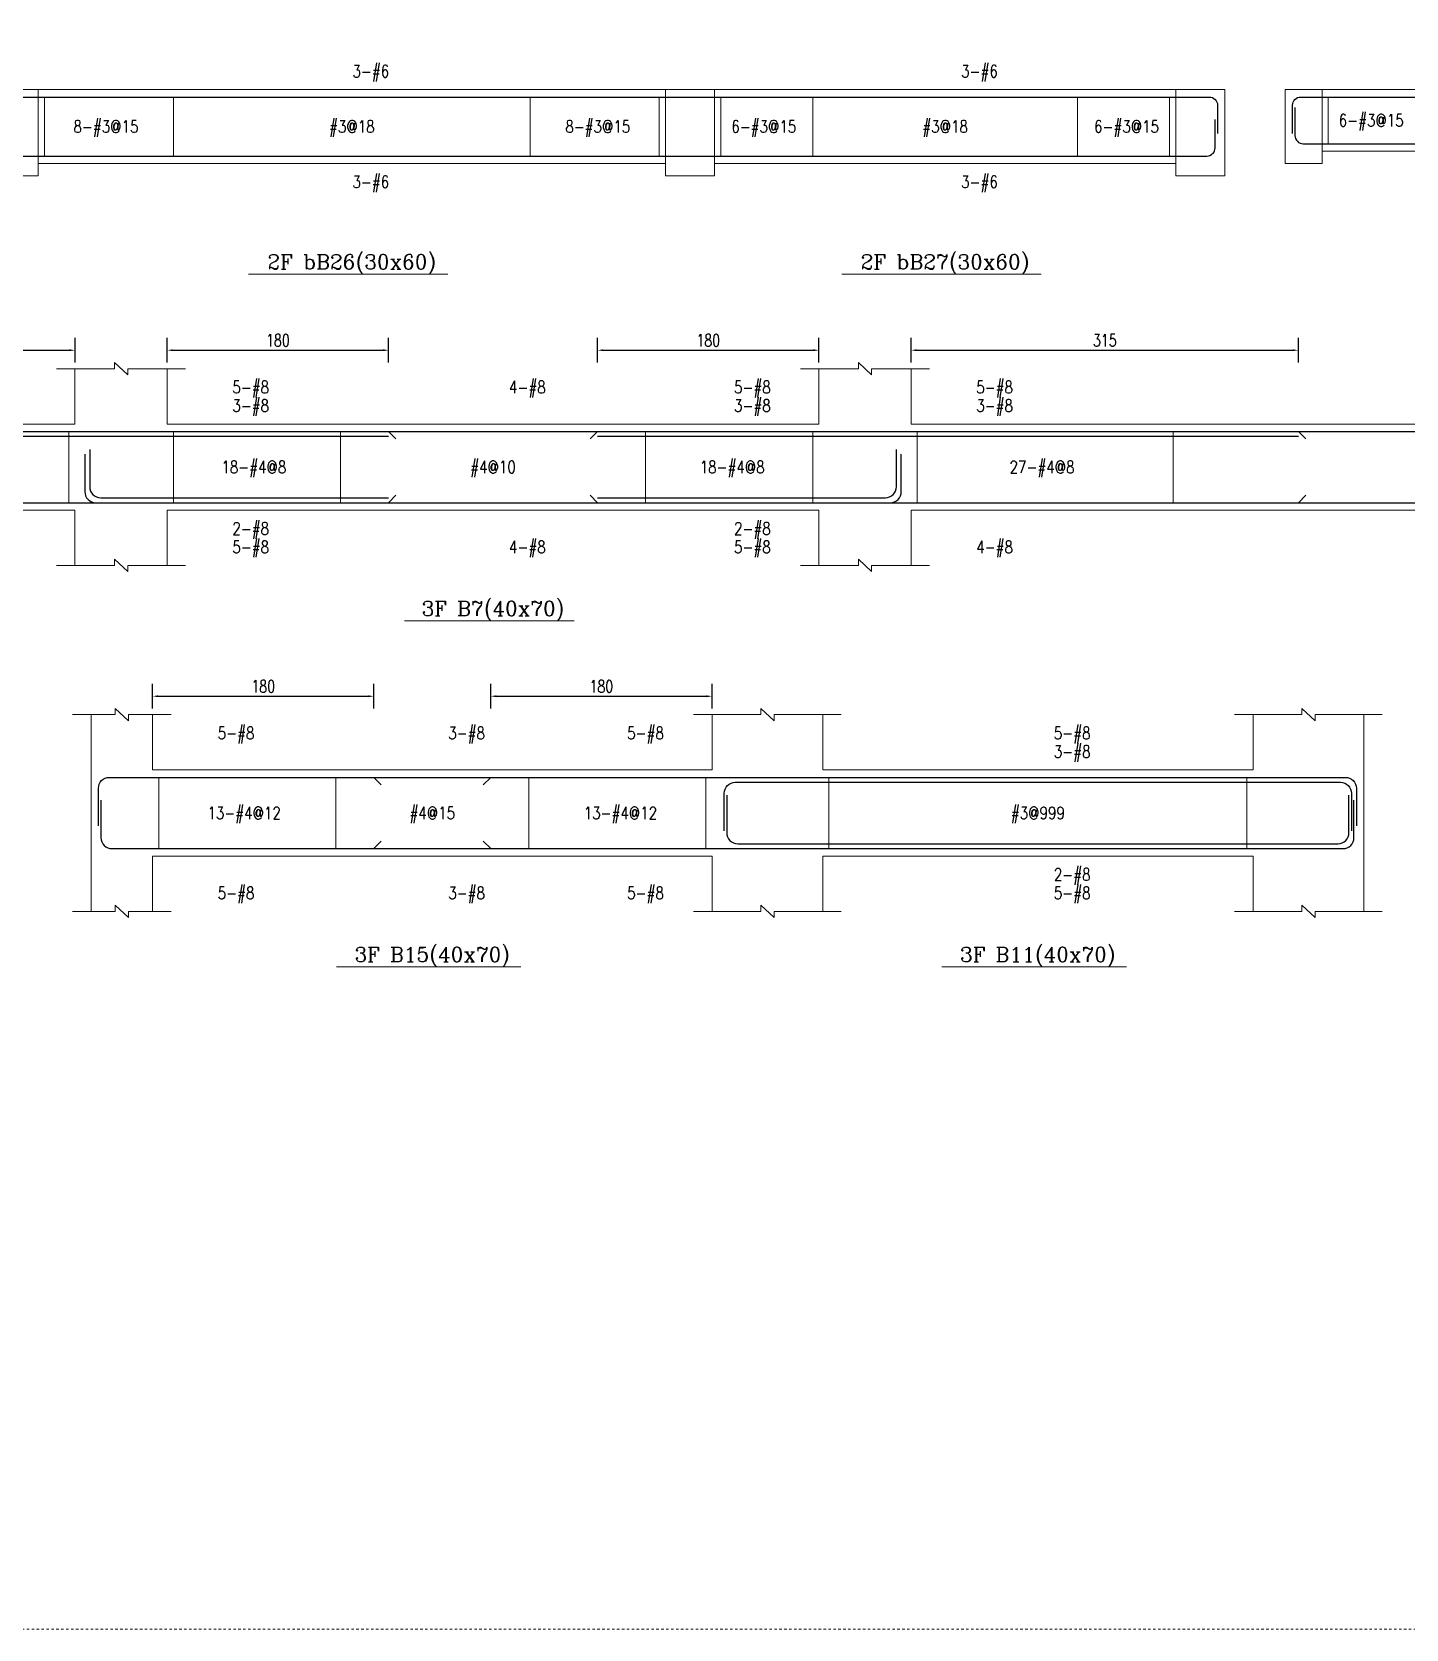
# Model space of a CAD drawing. Header units: millimetres. Extents: x 50 to 17750, y -6050 to -1000.
# Drawn here: x 4740 to 5858, y -3500 to -2201 of the extents above; entities that cross this region are included whole.
import ezdxf
from ezdxf.enums import TextEntityAlignment as Align

# ---------------------------------------------------------------- set-up
doc = ezdxf.new("R2010")
doc.units = ezdxf.units.MM
doc.linetypes.add('DOT', pattern=[4, 2, -2])
for name, color, linetype in [('主筋文字', 3, 'Continuous'), ('主筋文字引線', 3, 'Continuous'), ('主筋線', 1, 'Continuous'), ('剪力筋文字', 3, 'Continuous'), ('剪力筋文字引線', 3, 'Continuous'), ('剪力筋線', 3, 'Continuous'), ('圖框', 132, 'DOT'), ('尺寸標註-字串', 4, 'Continuous'), ('梁柱截斷記號', 3, 'Continuous'), ('梁跨名稱', 3, 'Continuous'), ('梁跨名稱底線', 3, 'Continuous'), ('邊界線', 3, 'Continuous'), ('邊界線-梁支撐外線', 3, 'Continuous')]:
    doc.layers.add(name, color=color, linetype=linetype)
doc.styles.add('note', font='romans', dxfattribs={"width": 0.75, "height": 10})
doc.styles.add('romanc', font='romanc.shx', dxfattribs={"height": 0.2, "bigfont": 'chineset.shx'})
doc.styles.add('romans', font='romans.shx', dxfattribs={"height": 0.2, "bigfont": 'chineset.shx'})
doc.dimstyles.new('BeamRebarDim', dxfattribs={"dimtxt": 12, "dimasz": 4.5, "dimexe": 10, "dimexo": 1, "dimgap": 3, "dimtad": 1, "dimdec": 0, "dimdsep": 46, "dimtxsty": 'note', "dimcen": 2.5, "dimclrd": 256, "dimclre": 256, "dimclrt": 256, "dimadec": 0, "dimazin": 0, "dimtfac": 1, "dimtmove": 0, "dimatfit": 3, "dimfxl": 1, "dimtolj": 1, "dimarcsym": 0})

# ---------------------------------------------------------------- blocks, each defined once
blk = doc.blocks.new('*D51')
at = {"layer": 'Defpoints', "color": 0}
for p in [(4775.234375, -2459.765625), (4460.234375, -2470.765625), (4775.234375, -2470.765625)]:
    blk.add_point(p, dxfattribs=at)
at = {"layer": '尺寸標註-字串', "lineweight": -2}
for p, q in [((4460.234375, -2469.765625), (4460.234375, -2449.765625)), ((4775.234375, -2469.765625), (4775.234375, -2449.765625)), ((4464.734375, -2459.765625), (4770.734375, -2459.765625))]:
    blk.add_line(p, q, dxfattribs=at)
at = {"layer": '尺寸標註-字串'}
for points in [[(4464.734375, -2459.015625), (4464.734375, -2460.515625), (4460.234375, -2459.765625)], [(4770.734375, -2460.515625), (4770.734375, -2459.015625), (4775.234375, -2459.765625)]]:
    blk.add_solid(points, dxfattribs=at)
at = {"layer": '尺寸標註-字串', "insert": (4617.734375, -2451.720625), "char_height": 10, "attachment_point": 5, "style": 'note'}
blk.add_mtext('\\A1;315', dxfattribs=at)
blk = doc.blocks.new('*D52')
at = {"layer": 'Defpoints', "color": 0}
for p in [(5030.234375, -2459.765625), (4850.234375, -2470.765625), (5030.234375, -2470.765625)]:
    blk.add_point(p, dxfattribs=at)
at = {"layer": '尺寸標註-字串', "lineweight": -2}
for p, q in [((4850.234375, -2469.765625), (4850.234375, -2449.765625)), ((5030.234375, -2469.765625), (5030.234375, -2449.765625)), ((4854.734375, -2459.765625), (5025.734375, -2459.765625))]:
    blk.add_line(p, q, dxfattribs=at)
at = {"layer": '尺寸標註-字串'}
for points in [[(4854.734375, -2459.015625), (4854.734375, -2460.515625), (4850.234375, -2459.765625)], [(5025.734375, -2460.515625), (5025.734375, -2459.015625), (5030.234375, -2459.765625)]]:
    blk.add_solid(points, dxfattribs=at)
at = {"layer": '尺寸標註-字串', "insert": (4940.234375, -2451.720625), "char_height": 10, "attachment_point": 5, "style": 'note'}
blk.add_mtext('\\A1;180', dxfattribs=at)
blk = doc.blocks.new('*D53')
at = {"layer": 'Defpoints', "color": 0}
for p in [(5380.234375, -2459.765625), (5200.234375, -2470.765625), (5380.234375, -2470.765625)]:
    blk.add_point(p, dxfattribs=at)
at = {"layer": '尺寸標註-字串', "lineweight": -2}
for p, q in [((5200.234375, -2469.765625), (5200.234375, -2449.765625)), ((5380.234375, -2469.765625), (5380.234375, -2449.765625)), ((5204.734375, -2459.765625), (5375.734375, -2459.765625))]:
    blk.add_line(p, q, dxfattribs=at)
at = {"layer": '尺寸標註-字串'}
for points in [[(5204.734375, -2459.015625), (5204.734375, -2460.515625), (5200.234375, -2459.765625)], [(5375.734375, -2460.515625), (5375.734375, -2459.015625), (5380.234375, -2459.765625)]]:
    blk.add_solid(points, dxfattribs=at)
at = {"layer": '尺寸標註-字串', "insert": (5290.234375, -2451.720625), "char_height": 10, "attachment_point": 5, "style": 'note'}
blk.add_mtext('\\A1;180', dxfattribs=at)
blk = doc.blocks.new('*D54')
at = {"layer": 'Defpoints', "color": 0}
for p in [(5770.234375, -2459.765625), (5455.234375, -2470.765625), (5770.234375, -2470.765625)]:
    blk.add_point(p, dxfattribs=at)
at = {"layer": '尺寸標註-字串', "lineweight": -2}
for p, q in [((5455.234375, -2469.765625), (5455.234375, -2449.765625)), ((5770.234375, -2469.765625), (5770.234375, -2449.765625)), ((5459.734375, -2459.765625), (5765.734375, -2459.765625))]:
    blk.add_line(p, q, dxfattribs=at)
at = {"layer": '尺寸標註-字串'}
for points in [[(5459.734375, -2459.015625), (5459.734375, -2460.515625), (5455.234375, -2459.765625)], [(5765.734375, -2460.515625), (5765.734375, -2459.015625), (5770.234375, -2459.765625)]]:
    blk.add_solid(points, dxfattribs=at)
at = {"layer": '尺寸標註-字串', "insert": (5612.734375, -2451.720625), "char_height": 10, "attachment_point": 5, "style": 'note'}
blk.add_mtext('\\A1;315', dxfattribs=at)
blk = doc.blocks.new('*D59')
at = {"layer": 'Defpoints', "color": 0}
for p in [(4838.3, -2752.2), (5018.3, -2741.2), (5018.3, -2752.2)]:
    blk.add_point(p, dxfattribs=at)
at = {"layer": '尺寸標註-字串', "lineweight": -2}
for p, q in [((4838.3, -2751.2), (4838.3, -2731.2)), ((5018.3, -2751.2), (5018.3, -2731.2)), ((4842.8, -2741.2), (5013.8, -2741.2))]:
    blk.add_line(p, q, dxfattribs=at)
at = {"layer": '尺寸標註-字串'}
for points in [[(4842.8, -2740.5), (4842.8, -2742), (4838.3, -2741.2)], [(5013.8, -2742), (5013.8, -2740.5), (5018.3, -2741.2)]]:
    blk.add_solid(points, dxfattribs=at)
at = {"layer": '尺寸標註-字串', "insert": (4928.3, -2733.2), "char_height": 10, "attachment_point": 5, "style": 'note'}
blk.add_mtext('\\A1;180', dxfattribs=at)
blk = doc.blocks.new('*D60')
at = {"layer": 'Defpoints', "color": 0}
for p in [(5113.3, -2752.2), (5293.3, -2741.2), (5293.3, -2752.2)]:
    blk.add_point(p, dxfattribs=at)
at = {"layer": '尺寸標註-字串', "lineweight": -2}
for p, q in [((5113.3, -2751.2), (5113.3, -2731.2)), ((5293.3, -2751.2), (5293.3, -2731.2)), ((5117.8, -2741.2), (5288.8, -2741.2))]:
    blk.add_line(p, q, dxfattribs=at)
at = {"layer": '尺寸標註-字串'}
for points in [[(5117.8, -2740.5), (5117.8, -2742), (5113.3, -2741.2)], [(5288.8, -2742), (5288.8, -2740.5), (5293.3, -2741.2)]]:
    blk.add_solid(points, dxfattribs=at)
at = {"layer": '尺寸標註-字串', "insert": (5203.3, -2733.2), "char_height": 10, "attachment_point": 5, "style": 'note'}
blk.add_mtext('\\A1;180', dxfattribs=at)

msp = doc.modelspace()

# ---------------------------------------------------------------- linework, layer by layer
at = {"layer": '主筋文字引線', "lineweight": 5}
for points in [[(4987.9, -2253.8, 0, 1.5, 0), (4987.9, -2249.3, 0, 0, 0), (4987.9, -2232.8, 0, 0, 0), (4997.9, -2232.8, 0, 0, 0)], [(5482.9, -2253.8, 0, 1.5, 0), (5482.9, -2249.3, 0, 0, 0), (5482.9, -2232.8, 0, 0, 0), (5492.9, -2232.8, 0, 0, 0)], [(4987.9, -2301.8, 0, 1.5, 0), (4987.9, -2306.3, 0, 0, 0), (4987.9, -2322.8, 0, 0, 0), (4997.9, -2322.8, 0, 0, 0)], [(5482.9, -2301.8, 0, 1.5, 0), (5482.9, -2306.3, 0, 0, 0), (5482.9, -2322.8, 0, 0, 0), (5492.9, -2322.8, 0, 0, 0)], [(4890.2, -2525.8, 0, 1.5, 0), (4890.2, -2521.3, 0, 0, 0), (4890.2, -2489.8, 0, 0, 0), (4900.2, -2489.8, 0, 0, 0)], [(5115.2, -2525.8, 0, 1.5, 0), (5115.2, -2521.3, 0, 0, 0), (5115.2, -2489.8, 0, 0, 0), (5125.2, -2489.8, 0, 0, 0)], [(5295.2, -2525.8, 0, 1.5, 0), (5295.2, -2521.3, 0, 0, 0), (5295.2, -2489.8, 0, 0, 0), (5308.2, -2489.8, 0, 0, 0)], [(5495.2, -2525.8, 0, 1.5, 0), (5495.2, -2521.3, 0, 0, 0), (5495.2, -2489.8, 0, 0, 0), (5505.2, -2489.8, 0, 0, 0)], [(4890.2, -2529.8, 0, 1.5, 0), (4890.2, -2525.3, 0, 0, 0), (4890.2, -2504.8, 0, 0, 0), (4900.2, -2504.8, 0, 0, 0)], [(5295.2, -2529.8, 0, 1.5, 0), (5295.2, -2525.3, 0, 0, 0), (5295.2, -2504.8, 0, 0, 0), (5308.2, -2504.8, 0, 0, 0)], [(5495.2, -2529.8, 0, 1.5, 0), (5495.2, -2525.3, 0, 0, 0), (5495.2, -2504.8, 0, 0, 0), (5505.2, -2504.8, 0, 0, 0)], [(4890.2, -2579.8, 0, 1.5, 0), (4890.2, -2584.3, 0, 0, 0), (4890.2, -2604.8, 0, 0, 0), (4900.2, -2604.8, 0, 0, 0)], [(4890.2, -2583.8, 0, 1.5, 0), (4890.2, -2588.3, 0, 0, 0), (4890.2, -2619.8, 0, 0, 0), (4900.2, -2619.8, 0, 0, 0)], [(5115.2, -2583.8, 0, 1.5, 0), (5115.2, -2588.3, 0, 0, 0), (5115.2, -2619.8, 0, 0, 0), (5125.2, -2619.8, 0, 0, 0)], [(5295.2, -2579.8, 0, 1.5, 0), (5295.2, -2584.3, 0, 0, 0), (5295.2, -2604.8, 0, 0, 0), (5308.2, -2604.8, 0, 0, 0)], [(5295.2, -2583.8, 0, 1.5, 0), (5295.2, -2588.3, 0, 0, 0), (5295.2, -2619.8, 0, 0, 0), (5308.2, -2619.8, 0, 0, 0)], [(5495.2, -2583.8, 0, 1.5, 0), (5495.2, -2588.3, 0, 0, 0), (5495.2, -2619.8, 0, 0, 0), (5505.2, -2619.8, 0, 0, 0)], [(4878.3, -2807.2, 0, 1.5, 0), (4878.3, -2802.7, 0, 0, 0), (4878.3, -2771.2, 0, 0, 0), (4888.3, -2771.2, 0, 0, 0)], [(5065.8, -2807.2, 0, 1.5, 0), (5065.8, -2802.7, 0, 0, 0), (5065.8, -2771.2, 0, 0, 0), (5075.8, -2771.2, 0, 0, 0)], [(5208.3, -2807.2, 0, 1.5, 0), (5208.3, -2802.7, 0, 0, 0), (5208.3, -2771.2, 0, 0, 0), (5221.3, -2771.2, 0, 0, 0)], [(5558.3, -2807.2, 0, 1.5, 0), (5558.3, -2802.7, 0, 0, 0), (5558.3, -2771.2, 0, 0, 0), (5568.3, -2771.2, 0, 0, 0)], [(5558.3, -2811.2, 0, 1.5, 0), (5558.3, -2806.7, 0, 0, 0), (5558.3, -2786.2, 0, 0, 0), (5568.3, -2786.2, 0, 0, 0)], [(4878.3, -2865.2, 0, 1.5, 0), (4878.3, -2869.7, 0, 0, 0), (4878.3, -2901.2, 0, 0, 0), (4888.3, -2901.2, 0, 0, 0)], [(5065.8, -2865.2, 0, 1.5, 0), (5065.8, -2869.7, 0, 0, 0), (5065.8, -2901.2, 0, 0, 0), (5075.8, -2901.2, 0, 0, 0)], [(5208.3, -2865.2, 0, 1.5, 0), (5208.3, -2869.7, 0, 0, 0), (5208.3, -2901.2, 0, 0, 0), (5221.3, -2901.2, 0, 0, 0)], [(5558.3, -2861.2, 0, 1.5, 0), (5558.3, -2865.7, 0, 0, 0), (5558.3, -2886.2, 0, 0, 0), (5568.3, -2886.2, 0, 0, 0)], [(5558.3, -2865.2, 0, 1.5, 0), (5558.3, -2869.7, 0, 0, 0), (5558.3, -2901.2, 0, 0, 0), (5568.3, -2901.2, 0, 0, 0)]]:
    msp.add_lwpolyline(points, format="xyseb", dxfattribs=at)
at = {"layer": '主筋線', "lineweight": 30}
for points in [[(4711.4, -2283.4), (4711.4, -2260.5, -0.414214), (4718.1, -2253.8), (4745.4, -2253.8)], [(5670.4, -2253.8), (5697.7, -2253.8, -0.414214), (5704.4, -2260.5), (5704.4, -2283.4)], [(5765.4, -2283.4), (5765.4, -2260.5, -0.414214), (5772.1, -2253.8), (5789.4, -2253.8)], [(4713.4, -2272.2), (4713.4, -2295.1, 0.414214), (4720.1, -2301.8), (4745.4, -2301.8)], [(5670.4, -2301.8), (5695.7, -2301.8, 0.414214), (5702.4, -2295.1), (5702.4, -2272.2)], [(5767.4, -2262.2), (5767.4, -2285.1, 0.414214), (5774.1, -2291.8), (5789.4, -2291.8)], [(4783.2, -2544.4), (4783.2, -2574.9, 0.414214), (4792.1, -2583.8), (4850.2, -2583.8)], [(4787.2, -2540.4), (4787.2, -2570.9, 0.414214), (4796.1, -2579.8), (4850.2, -2579.8)], [(5380.2, -2579.8), (5434.3, -2579.8, 0.414214), (5443.2, -2570.9), (5443.2, -2540.4)], [(5380.2, -2583.8), (5438.3, -2583.8, 0.414214), (5447.2, -2574.9), (5447.2, -2544.4)], [(4794.3, -2846.6), (4794.3, -2816.1, -0.414214), (4803.2, -2807.2), (4838.3, -2807.2)], [(5303.3, -2850.6), (5303.3, -2820.1, -0.414214), (5312.2, -2811.2), (5383.3, -2811.2)], [(5733.3, -2807.2), (5808.4, -2807.2, -0.414214), (5817.3, -2816.1), (5817.3, -2846.6)], [(5733.3, -2811.2), (5804.4, -2811.2, -0.414214), (5813.3, -2820.1), (5813.3, -2850.6)], [(4796.3, -2825.8), (4796.3, -2856.3, 0.414214), (4805.2, -2865.2), (4838.3, -2865.2)], [(5305.3, -2821.8), (5305.3, -2852.3, 0.414214), (5314.2, -2861.2), (5383.3, -2861.2)], [(5733.3, -2861.2), (5802.4, -2861.2, 0.414214), (5811.3, -2852.3), (5811.3, -2821.8)], [(5733.3, -2865.2), (5806.4, -2865.2, 0.414214), (5815.3, -2856.3), (5815.3, -2825.8)]]:
    msp.add_lwpolyline(points, format="xyb", dxfattribs=at)
for points in [[(4745.4, -2253.8), (5255.4, -2253.8)], [(5255.4, -2253.8), (5295.4, -2253.8)], [(5255.4, -2253.8), (5295.4, -2253.8)], [(5295.4, -2253.8), (5670.4, -2253.8)], [(5789.4, -2253.8), (6034.4, -2253.8)], [(5789.4, -2291.8), (6149.4, -2291.8)], [(4745.4, -2301.8), (5255.4, -2301.8)], [(5255.4, -2301.8), (5295.4, -2301.8)], [(5255.4, -2301.8), (5295.4, -2301.8)], [(5295.4, -2301.8), (5670.4, -2301.8)], [(4460.2, -2525.8), (4775.2, -2525.8)], [(4460.2, -2529.8), (4775.2, -2529.8)], [(4775.2, -2525.8), (4850.2, -2525.8)], [(4775.2, -2525.8), (4850.2, -2525.8)], [(4775.2, -2529.8), (4850.2, -2529.8)], [(4775.2, -2529.8), (4850.2, -2529.8)], [(4850.2, -2525.8), (5030.2, -2525.8)], [(4850.2, -2529.8), (5030.2, -2529.8)], [(5030.2, -2525.8), (5200.2, -2525.8)], [(5030.2, -2525.8), (5036.2, -2531.8)], [(5200.2, -2525.8), (5194.2, -2531.8)], [(5200.2, -2525.8), (5380.2, -2525.8)], [(5200.2, -2529.8), (5380.2, -2529.8)], [(5380.2, -2525.8), (5455.2, -2525.8)], [(5380.2, -2525.8), (5455.2, -2525.8)], [(5380.2, -2529.8), (5455.2, -2529.8)], [(5380.2, -2529.8), (5455.2, -2529.8)], [(5455.2, -2525.8), (5770.2, -2525.8)], [(5455.2, -2529.8), (5770.2, -2529.8)], [(5770.2, -2525.8), (6175.2, -2525.8)], [(5770.2, -2525.8), (5776.2, -2531.8)], [(4460.2, -2583.8), (4775.2, -2583.8)], [(4775.2, -2583.8), (4850.2, -2583.8)], [(4775.2, -2583.8), (4850.2, -2583.8)], [(4850.2, -2579.8), (5030.2, -2579.8)], [(4850.2, -2583.8), (5030.2, -2583.8)], [(5030.2, -2583.8), (5036.2, -2577.8)], [(5030.2, -2583.8), (5200.2, -2583.8)], [(5200.2, -2583.8), (5194.2, -2577.8)], [(5200.2, -2579.8), (5380.2, -2579.8)], [(5200.2, -2583.8), (5380.2, -2583.8)], [(5380.2, -2583.8), (5455.2, -2583.8)], [(5380.2, -2583.8), (5455.2, -2583.8)], [(5455.2, -2583.8), (5770.2, -2583.8)], [(5770.2, -2583.8), (5776.2, -2577.8)], [(5770.2, -2583.8), (6175.2, -2583.8)], [(4838.3, -2807.2), (5018.3, -2807.2)], [(5018.3, -2807.2), (5113.3, -2807.2)], [(5018.3, -2807.2), (5024.3, -2813.2)], [(5113.3, -2807.2), (5107.3, -2813.2)], [(5113.3, -2807.2), (5293.3, -2807.2)], [(5293.3, -2807.2), (5383.3, -2807.2)], [(5293.3, -2807.2), (5383.3, -2807.2)], [(5383.3, -2807.2), (5733.3, -2807.2)], [(5383.3, -2811.2), (5733.3, -2811.2)], [(4838.3, -2865.2), (5018.3, -2865.2)], [(5018.3, -2865.2), (5024.3, -2859.2)], [(5018.3, -2865.2), (5113.3, -2865.2)], [(5113.3, -2865.2), (5107.3, -2859.2)], [(5113.3, -2865.2), (5293.3, -2865.2)], [(5293.3, -2865.2), (5383.3, -2865.2)], [(5293.3, -2865.2), (5383.3, -2865.2)], [(5383.3, -2861.2), (5733.3, -2861.2)], [(5383.3, -2865.2), (5733.3, -2865.2)]]:
    msp.add_lwpolyline(points, dxfattribs=at)
at = {"layer": '剪力筋文字引線', "lineweight": 5}
for points in [[(5794.4, -2272.8, 0, 1.5, 0), (5798.9, -2272.8, 0, 0, 0), (5797.4, -2272.8, 0, 0, 0)], [(4750.4, -2277.8, 0, 1.5, 0), (4754.9, -2277.8, 0, 0, 0), (4768.4, -2277.8, 0, 0, 0)], [(4855.4, -2277.8, 0, 1.5, 0), (4850.9, -2277.8, 0, 0, 0), (4832.4, -2277.8, 0, 0, 0)], [(4855.4, -2277.8, 0, 1.5, 0), (4859.9, -2277.8, 0, 0, 0), (4976.4, -2277.8, 0, 0, 0)], [(5145.4, -2277.8, 0, 1.5, 0), (5140.9, -2277.8, 0, 0, 0), (5024.4, -2277.8, 0, 0, 0)], [(5145.4, -2277.8, 0, 1.5, 0), (5149.9, -2277.8, 0, 0, 0), (5168.4, -2277.8, 0, 0, 0)], [(5250.4, -2277.8, 0, 1.5, 0), (5245.9, -2277.8, 0, 0, 0), (5232.4, -2277.8, 0, 0, 0)], [(5300.4, -2277.8, 0, 1.5, 0), (5304.9, -2277.8, 0, 0, 0), (5303.4, -2277.8, 0, 0, 0)], [(5375.4, -2277.8, 0, 1.5, 0), (5370.9, -2277.8, 0, 0, 0), (5367.4, -2277.8, 0, 0, 0)], [(5375.4, -2277.8, 0, 1.5, 0), (5379.9, -2277.8, 0, 0, 0), (5458.9, -2277.8, 0, 0, 0)], [(5590.4, -2277.8, 0, 1.5, 0), (5585.9, -2277.8, 0, 0, 0), (5506.9, -2277.8, 0, 0, 0)], [(5590.4, -2277.8, 0, 1.5, 0), (5594.9, -2277.8, 0, 0, 0), (5598.4, -2277.8, 0, 0, 0)], [(5665.4, -2277.8, 0, 1.5, 0), (5660.9, -2277.8, 0, 0, 0), (5662.4, -2277.8, 0, 0, 0)], [(4770.2, -2554.8, 0, 1.5, 0), (4765.7, -2554.8, 0, 0, 0), (4700.7, -2554.8, 0, 0, 0)], [(4855.2, -2554.8, 0, 1.5, 0), (4859.7, -2554.8, 0, 0, 0), (4888.7, -2554.8, 0, 0, 0)], [(4991.2, -2554.8, 0, 1.5, 0), (4986.7, -2554.8, 0, 0, 0), (4952.7, -2554.8, 0, 0, 0)], [(4991.2, -2554.8, 0, 1.5, 0), (4995.7, -2554.8, 0, 0, 0), (5091.2, -2554.8, 0, 0, 0)], [(5239.2, -2554.8, 0, 1.5, 0), (5234.7, -2554.8, 0, 0, 0), (5139.2, -2554.8, 0, 0, 0)], [(5239.2, -2554.8, 0, 1.5, 0), (5243.7, -2554.8, 0, 0, 0), (5277.7, -2554.8, 0, 0, 0)], [(5375.2, -2554.8, 0, 1.5, 0), (5370.7, -2554.8, 0, 0, 0), (5341.7, -2554.8, 0, 0, 0)], [(5460.2, -2554.8, 0, 1.5, 0), (5464.7, -2554.8, 0, 0, 0), (5529.7, -2554.8, 0, 0, 0)], [(5668.2, -2554.8, 0, 1.5, 0), (5663.7, -2554.8, 0, 0, 0), (5593.7, -2554.8, 0, 0, 0)], [(5668.2, -2554.8, 0, 1.5, 0), (5672.7, -2554.8, 0, 0, 0), (5948.7, -2554.8, 0, 0, 0)], [(4843.3, -2836.2, 0, 1.5, 0), (4847.8, -2836.2, 0, 0, 0), (4876.8, -2836.2, 0, 0, 0)], [(4987.3, -2836.2, 0, 1.5, 0), (4982.8, -2836.2, 0, 0, 0), (4948.8, -2836.2, 0, 0, 0)], [(4987.3, -2836.2, 0, 1.5, 0), (4991.8, -2836.2, 0, 0, 0), (5041.8, -2836.2, 0, 0, 0)], [(5144.3, -2836.2, 0, 1.5, 0), (5139.8, -2836.2, 0, 0, 0), (5089.8, -2836.2, 0, 0, 0)], [(5144.3, -2836.2, 0, 1.5, 0), (5148.8, -2836.2, 0, 0, 0), (5182.8, -2836.2, 0, 0, 0)], [(5288.3, -2836.2, 0, 1.5, 0), (5283.8, -2836.2, 0, 0, 0), (5254.8, -2836.2, 0, 0, 0)], [(5388.3, -2836.2, 0, 1.5, 0), (5392.8, -2836.2, 0, 0, 0), (5530.3, -2836.2, 0, 0, 0)], [(5728.3, -2836.2, 0, 1.5, 0), (5723.8, -2836.2, 0, 0, 0), (5586.3, -2836.2, 0, 0, 0)]]:
    msp.add_lwpolyline(points, format="xyseb", dxfattribs=at)
at = {"layer": '剪力筋線', "lineweight": 5}
for points in [[(4750.4, -2253.6), (4750.4, -2302)], [(4855.4, -2253.6), (4855.4, -2302)], [(5145.4, -2253.6), (5145.4, -2302)], [(5250.4, -2253.6), (5250.4, -2302)], [(5300.4, -2253.6), (5300.4, -2302)], [(5375.4, -2253.6), (5375.4, -2302)], [(5590.4, -2253.6), (5590.4, -2302)], [(5665.4, -2253.6), (5665.4, -2302)], [(5794.4, -2253.6), (5794.4, -2292)], [(4770.2, -2525.6), (4770.2, -2583.9)], [(4855.2, -2525.6), (4855.2, -2583.9)], [(4991.2, -2525.6), (4991.2, -2583.9)], [(5239.2, -2525.6), (5239.2, -2583.9)], [(5375.2, -2525.6), (5375.2, -2583.9)], [(5460.2, -2525.6), (5460.2, -2583.9)], [(5668.2, -2525.6), (5668.2, -2583.9)], [(4843.3, -2807), (4843.3, -2865.4)], [(4987.3, -2807), (4987.3, -2865.4)], [(5144.3, -2807), (5144.3, -2865.4)], [(5288.3, -2807), (5288.3, -2865.4)], [(5388.3, -2807), (5388.3, -2865.4)], [(5728.3, -2807), (5728.3, -2865.4)]]:
    msp.add_lwpolyline(points, dxfattribs=at)
at = {"layer": '圖框', "lineweight": 5}
msp.add_lwpolyline([(3600, -3500), (7100, -3500), (7100, -1000), (3600, -1000), (3600, -3500)], dxfattribs=at)
at = {"layer": '梁柱截斷記號', "lineweight": 5}
for points in [[(4760.2, -2474.8), (4807.3, -2474.8), (4807.3, -2469.8), (4818.1, -2479.8), (4818.1, -2474.8), (4865.2, -2474.8)], [(5365.2, -2474.8), (5412.3, -2474.8), (5412.3, -2469.8), (5423.1, -2479.8), (5423.1, -2474.8), (5470.2, -2474.8)], [(4760.2, -2634.8), (4807.3, -2634.8), (4807.3, -2629.8), (4818.1, -2639.8), (4818.1, -2634.8), (4865.2, -2634.8)], [(5365.2, -2634.8), (5412.3, -2634.8), (5412.3, -2629.8), (5423.1, -2639.8), (5423.1, -2634.8), (5470.2, -2634.8)], [(4773.3, -2756.2), (4807.9, -2756.2), (4807.9, -2751.2), (4818.7, -2761.2), (4818.7, -2756.2), (4853.3, -2756.2)], [(5278.3, -2756.2), (5332.9, -2756.2), (5332.9, -2751.2), (5343.7, -2761.2), (5343.7, -2756.2), (5398.3, -2756.2)], [(5718.3, -2756.2), (5772.9, -2756.2), (5772.9, -2751.2), (5783.7, -2761.2), (5783.7, -2756.2), (5838.3, -2756.2)], [(4773.3, -2916.2), (4807.9, -2916.2), (4807.9, -2911.2), (4818.7, -2921.2), (4818.7, -2916.2), (4853.3, -2916.2)], [(5278.3, -2916.2), (5332.9, -2916.2), (5332.9, -2911.2), (5343.7, -2921.2), (5343.7, -2916.2), (5398.3, -2916.2)], [(5718.3, -2916.2), (5772.9, -2916.2), (5772.9, -2911.2), (5783.7, -2921.2), (5783.7, -2916.2), (5838.3, -2916.2)]]:
    msp.add_lwpolyline(points, dxfattribs=at)
at = {"layer": '梁跨名稱底線', "lineweight": 5}
for points in [[(4916.4, -2397.8), (5078.4, -2397.8)], [(5398.9, -2397.8), (5560.9, -2397.8)], [(5043.2, -2679.8), (5181.2, -2679.8)], [(4987.8, -2961.2), (5137.8, -2961.2)], [(5480.3, -2961.2), (5630.3, -2961.2)]]:
    msp.add_lwpolyline(points, dxfattribs=at)
at = {"layer": '邊界線', "lineweight": 5}
for points in [[(4745.4, -2247.8), (5255.4, -2247.8)], [(5295.4, -2247.8), (5670.4, -2247.8)], [(5789.4, -2247.8), (6149.4, -2247.8)], [(5789.4, -2297.8), (6149.4, -2297.8)], [(4745.4, -2307.8), (5255.4, -2307.8)], [(5295.4, -2307.8), (5670.4, -2307.8)], [(4775.2, -2519.8), (4775.2, -2474.8)], [(4850.2, -2519.8), (4850.2, -2474.8)], [(5380.2, -2519.8), (5380.2, -2474.8)], [(5455.2, -2519.8), (5455.2, -2474.8)], [(3740.2, -2519.8), (4775.2, -2519.8)], [(4850.2, -2519.8), (5380.2, -2519.8)], [(5455.2, -2519.8), (6490.2, -2519.8)], [(3740.2, -2589.8), (4775.2, -2589.8)], [(4775.2, -2634.8), (4775.2, -2589.8)], [(4850.2, -2634.8), (4850.2, -2589.8)], [(4850.2, -2589.8), (5380.2, -2589.8)], [(5380.2, -2634.8), (5380.2, -2589.8)], [(5455.2, -2634.8), (5455.2, -2589.8)], [(5455.2, -2589.8), (6490.2, -2589.8)], [(4788.3, -2801.2), (4788.3, -2756.2)], [(4838.3, -2756.2), (4838.3, -2801.2)], [(5293.3, -2801.2), (5293.3, -2756.2)], [(5383.3, -2801.2), (5383.3, -2756.2)], [(5733.3, -2801.2), (5733.3, -2756.2)], [(5823.3, -2801.2), (5823.3, -2756.2)], [(4788.3, -2871.2), (4788.3, -2801.2)], [(4838.3, -2801.2), (5293.3, -2801.2)], [(5383.3, -2801.2), (5733.3, -2801.2)], [(5823.3, -2871.2), (5823.3, -2801.2)], [(4788.3, -2916.2), (4788.3, -2871.2)], [(4838.3, -2916.2), (4838.3, -2871.2)], [(4838.3, -2871.2), (5293.3, -2871.2)], [(5293.3, -2916.2), (5293.3, -2871.2)], [(5383.3, -2916.2), (5383.3, -2871.2)], [(5383.3, -2871.2), (5733.3, -2871.2)], [(5733.3, -2916.2), (5733.3, -2871.2)], [(5823.3, -2916.2), (5823.3, -2871.2)]]:
    msp.add_lwpolyline(points, dxfattribs=at)
at = {"layer": '邊界線-梁支撐外線', "lineweight": 5}
for points in [[(4705.4, -2317.8), (4745.4, -2317.8), (4745.4, -2247.8), (4705.4, -2247.8), (4705.4, -2317.8)], [(5255.4, -2317.8), (5295.4, -2317.8), (5295.4, -2247.8), (5255.4, -2247.8), (5255.4, -2317.8)], [(5670.4, -2317.8), (5710.4, -2317.8), (5710.4, -2247.8), (5670.4, -2247.8), (5670.4, -2317.8)], [(5759.4, -2307.8), (5789.4, -2307.8), (5789.4, -2247.8), (5759.4, -2247.8), (5759.4, -2307.8)]]:
    msp.add_lwpolyline(points, dxfattribs=at)

# ---------------------------------------------------------------- texts
at = {"layer": '主筋文字', "style": 'romans', "width": 0.8}
for s, p in [('3-#6', (5000.9, -2232.8)), ('3-#6', (5495.9, -2232.8)), ('3-#6', (5000.9, -2322.8)), ('3-#6', (5495.9, -2322.8)), ('5-#8', (4903.2, -2489.8)), ('4-#8', (5128.2, -2489.8)), ('5-#8', (5311.2, -2489.8)), ('5-#8', (5508.2, -2489.8)), ('3-#8', (4903.2, -2504.8)), ('3-#8', (5311.2, -2504.8)), ('3-#8', (5508.2, -2504.8)), ('2-#8', (4903.2, -2604.8)), ('2-#8', (5311.2, -2604.8)), ('5-#8', (4903.2, -2619.8)), ('4-#8', (5128.2, -2619.8)), ('5-#8', (5311.2, -2619.8)), ('4-#8', (5508.2, -2619.8)), ('5-#8', (4891.3, -2771.2)), ('3-#8', (5078.8, -2771.2)), ('5-#8', (5224.3, -2771.2)), ('5-#8', (5571.3, -2771.2)), ('3-#8', (5571.3, -2786.2)), ('2-#8', (5571.3, -2886.2)), ('5-#8', (4891.3, -2901.2)), ('3-#8', (5078.8, -2901.2)), ('5-#8', (5224.3, -2901.2)), ('5-#8', (5571.3, -2901.2))]:
    msp.add_text(s, height=10, dxfattribs=at).set_placement(p, align=Align.MIDDLE_LEFT)
at = {"layer": '剪力筋文字', "style": 'romans', "width": 0.8}
for s, p in [('8-#3@15', (4800.4, -2282.8)), ('#3@18', (5000.4, -2282.8)), ('8-#3@15', (5200.4, -2282.8)), ('6-#3@15', (5335.4, -2282.8)), ('#3@18', (5482.9, -2282.8)), ('6-#3@15', (5630.4, -2282.8)), ('6-#3@15', (5829.4, -2277.8)), ('18-#4@8', (4920.7, -2559.8)), ('#4@10', (5115.2, -2559.8)), ('18-#4@8', (5309.7, -2559.8)), ('27-#4@8', (5561.7, -2559.8)), ('13-#4@12', (4912.8, -2841.2)), ('#4@15', (5065.8, -2841.2)), ('13-#4@12', (5218.8, -2841.2)), ('#3@999', (5558.3, -2841.2))]:
    msp.add_text(s, height=10, dxfattribs=at).set_placement(p, align=Align.CENTER)
at = {"layer": '梁跨名稱', "style": 'romanc'}
for s, p in [('2F bB26(30x60)', (5000.4, -2393.8)), ('2F bB27(30x60)', (5482.9, -2393.8)), ('3F B7(40x70)', (5115.2, -2675.8)), ('3F B15(40x70)', (5065.8, -2957.2)), ('3F B11(40x70)', (5558.3, -2957.2))]:
    msp.add_text(s, height=12, dxfattribs=at).set_placement(p, align=Align.CENTER)

# ---------------------------------------------------------------- dimensions: what is measured, and where the dimension line sits
at = {"layer": '尺寸標註-字串'}
for base, p1, p2, picture, middle in [((4775.2, -2459.8), (4460.2, -2470.8), (4775.2, -2470.8), '*D51', (4617.7, -2451.7)), ((5030.2, -2459.8), (4850.2, -2470.8), (5030.2, -2470.8), '*D52', (4940.2, -2451.7)), ((5380.2, -2459.8), (5200.2, -2470.8), (5380.2, -2470.8), '*D53', (5290.2, -2451.7)), ((5770.2, -2459.8), (5455.2, -2470.8), (5770.2, -2470.8), '*D54', (5612.7, -2451.7)), ((5018.3, -2741.2), (4838.3, -2752.2), (5018.3, -2752.2), '*D59', (4928.3, -2733.2)), ((5293.3, -2741.2), (5113.3, -2752.2), (5293.3, -2752.2), '*D60', (5203.3, -2733.2))]:
    dim = msp.add_linear_dim(base=base, p1=p1, p2=p2, dimstyle='BeamRebarDim', dxfattribs=at)
    dim.commit()
    dim.dimension.update_dxf_attribs({"geometry": picture, "text_midpoint": middle})

doc.saveas('drawing.dxf')
